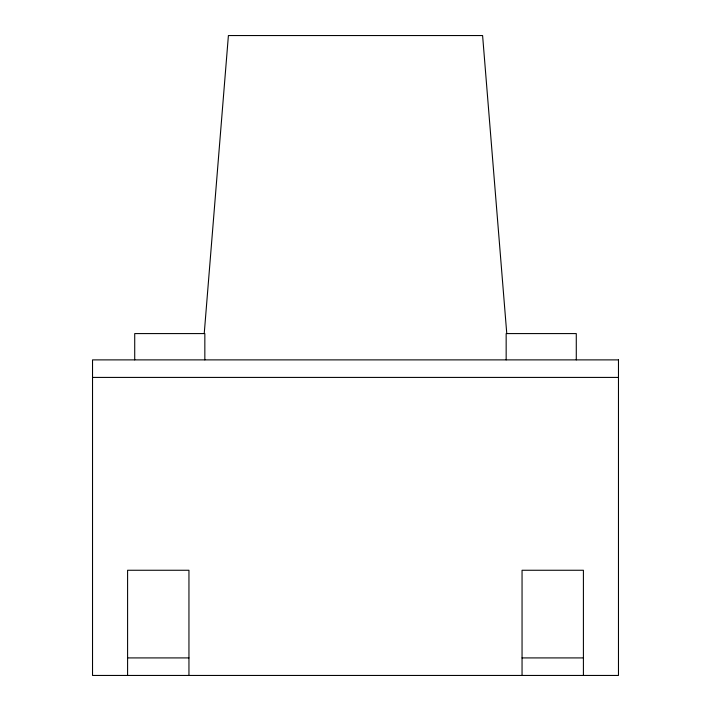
<?xml version="1.0" encoding="UTF-8"?>
<svg xmlns="http://www.w3.org/2000/svg" width="711" height="711" viewBox="0 0 711 711"><rect width="100%" height="100%" fill="white"/><g stroke="black" fill="none" stroke-linecap="round" stroke-linejoin="round"><path stroke-width="1.07" d="M204.253 333.317L228.4 35.55L482.6 35.55L506.747 333.317M92.528 377.417L618.472 377.417M127.589 657.915L188.948 657.915M522.052 657.915L583.411 657.915M583.411 675.45L583.411 570.258L522.052 570.258L522.052 675.45M576.283 359.882L576.283 333.583L506.161 333.583L506.161 359.882M204.839 359.882L204.839 333.583L134.717 333.583L134.717 359.882M188.948 675.45L188.948 570.258L127.589 570.258L127.589 675.45M618.472 359.882L92.528 359.882L92.528 675.45L618.472 675.45L618.472 359.882"/></g></svg>
